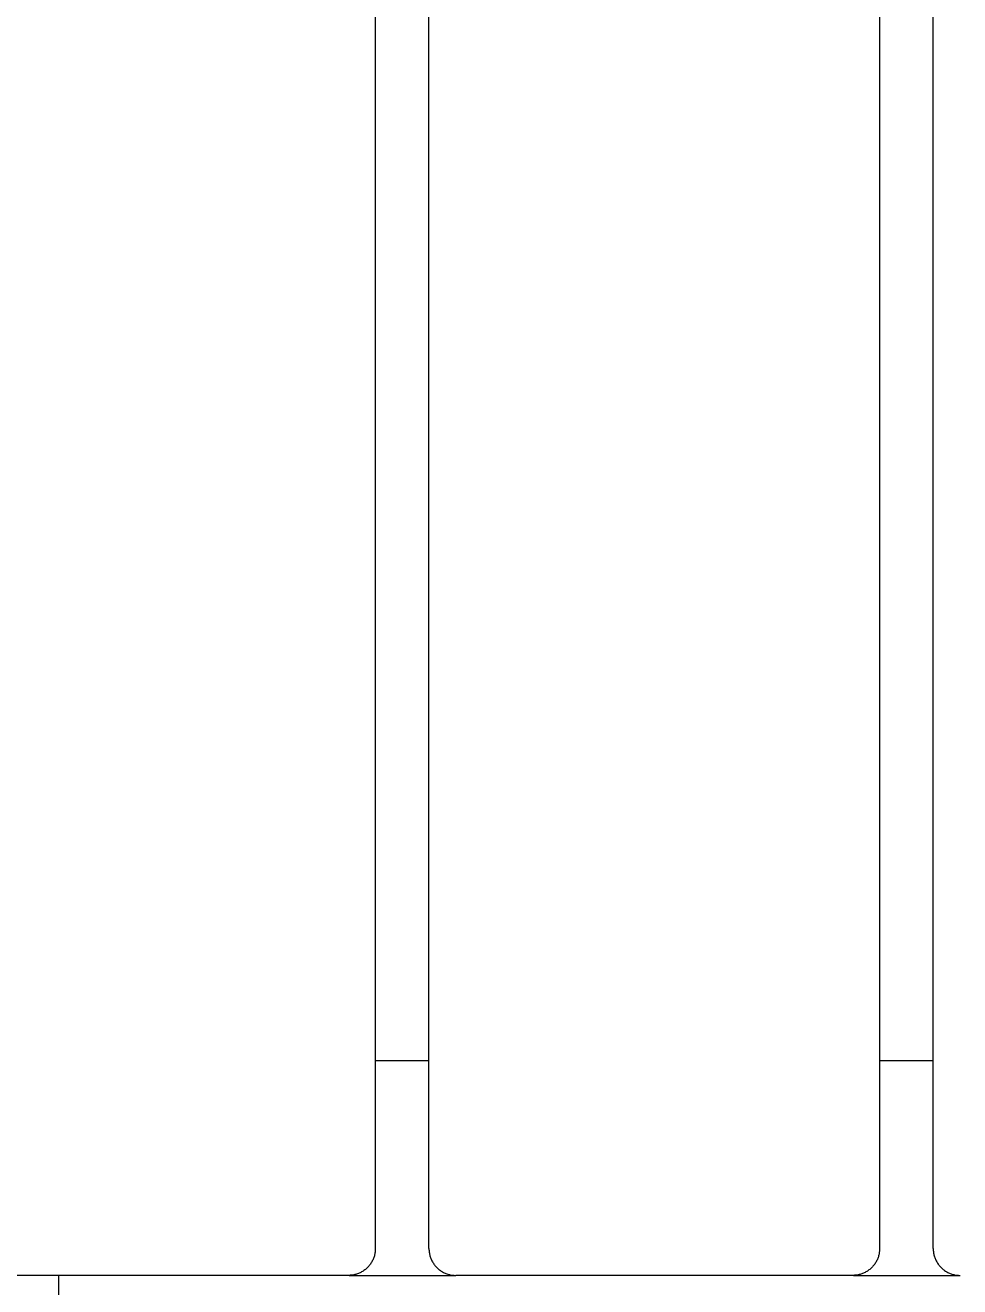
# Model space of a CAD drawing. Header units: millimetres. Extents: x -402 to 3954, y -41 to 3282.
# Drawn here: x 25.4 to 199.6, y 1250.8 to 1485.9 of the extents above; entities that cross this region are included whole.
import ezdxf

# ---------------------------------------------------------------- set-up
doc = ezdxf.new("R2010")
doc.units = ezdxf.units.MM
for name, color, linetype, lineweight in [('ZANO_O', 10, 'Continuous', 0), ('ZANO_R', 7, 'Continuous', 0), ('ZANO_W', 1, 'Continuous', 0)]:
    doc.layers.add(name, color=color, linetype=linetype, lineweight=lineweight)
doc.styles.add('Arial', font='arial.ttf')
doc.styles.get("Standard").update_dxf_attribs({"font": 'ARIALUNI.TTF'})
doc.dimstyles.new('pl i ang', dxfattribs={"dimtxt": 50, "dimasz": 50, "dimexe": 1.25, "dimexo": 0.625, "dimgap": 10, "dimtad": 1, "dimtoh": 1, "dimtxsty": 'Standard', "dimcen": 2.5, "dimclrd": 1, "dimclre": 1, "dimclrt": 1, "dimadec": 0, "dimazin": 0, "dimtfac": 1, "dimtmove": 0, "dimatfit": 3, "dimfxl": 1, "dimarcsym": 1})

# ---------------------------------------------------------------- blocks, each defined once
blk = doc.blocks.new('*D412')
at = {"layer": 'ZANO_W', "color": 1, "lineweight": -2}
for p, q in [((-143.37, 1252.91), (-143.37, 1074.44)), ((1744.62, 1252.39), (1744.62, 1074.44)), ((-103.37, 1084.44), (1704.62, 1084.44))]:
    blk.add_line(p, q, dxfattribs=at)
at = {"layer": 'ZANO_W', "color": 1}
for points in [[(-103.37, 1091.1), (-103.37, 1077.77), (-143.37, 1084.44)], [(1704.62, 1077.77), (1704.62, 1091.1), (1744.62, 1084.44)]]:
    blk.add_solid(points, dxfattribs=at)
at = {"layer": 'ZANO_W', "color": 1, "insert": (800.62, 1114.86), "char_height": 40, "attachment_point": 5, "style": 'Arial'}
blk.add_mtext('1888', dxfattribs=at)
blk = doc.blocks.new('*D426')
at = {"layer": 'ZANO_O', "color": 1, "lineweight": -2}
for p, q in [((-97.37, 1242.91), (-97.37, 1146.45)), ((1698.63, 1242.91), (1698.63, 1146.45)), ((-57.37, 1156.45), (1658.63, 1156.45))]:
    blk.add_line(p, q, dxfattribs=at)
at = {"layer": 'ZANO_O', "color": 1}
for points in [[(-57.37, 1163.12), (-57.37, 1149.78), (-97.37, 1156.45)], [(1658.63, 1149.78), (1658.63, 1163.12), (1698.63, 1156.45)]]:
    blk.add_solid(points, dxfattribs=at)
at = {"layer": 'ZANO_O', "color": 1, "insert": (800.63, 1186.87), "char_height": 40, "attachment_point": 5, "style": 'Arial'}
blk.add_mtext('1796', dxfattribs=at)

msp = doc.modelspace()

# ---------------------------------------------------------------- linework, layer by layer
at = {"layer": 'ZANO_R'}
for p, q in [((90.63, 1697.91), (90.63, 1257.91)), ((100.63, 1257.91), (100.63, 1697.91)), ((184.63, 1697.91), (184.63, 1257.91)), ((194.63, 1257.91), (194.63, 1697.91)), ((100.63, 1292.91), (90.63, 1292.91)), ((194.63, 1292.91), (184.63, 1292.91)), ((90.63, 1257.91), (90.63, 1257.73)), ((100.63, 1257.91), (100.63, 1257.73)), ((184.63, 1257.91), (184.63, 1257.73)), ((194.63, 1257.91), (194.63, 1257.73)), ((90.07, 1255.6), (89.99, 1255.45)), ((90.15, 1255.76), (90.07, 1255.6)), ((90.22, 1255.91), (90.15, 1255.76)), ((90.28, 1256.07), (90.22, 1255.91)), ((90.34, 1256.23), (90.28, 1256.07)), ((90.4, 1256.39), (90.34, 1256.23)), ((90.45, 1256.56), (90.4, 1256.39)), ((90.49, 1256.72), (90.45, 1256.56)), ((90.53, 1256.89), (90.49, 1256.72)), ((90.56, 1257.06), (90.53, 1256.89)), ((90.58, 1257.22), (90.56, 1257.06)), ((90.61, 1257.39), (90.58, 1257.22)), ((90.62, 1257.56), (90.61, 1257.39)), ((90.63, 1257.73), (90.62, 1257.56)), ((100.63, 1257.73), (100.64, 1257.56)), ((100.64, 1257.56), (100.66, 1257.39)), ((100.66, 1257.39), (100.68, 1257.22)), ((100.68, 1257.22), (100.7, 1257.06)), ((100.7, 1257.06), (100.74, 1256.89)), ((100.74, 1256.89), (100.77, 1256.72)), ((100.77, 1256.72), (100.82, 1256.56)), ((100.82, 1256.56), (100.87, 1256.39)), ((100.87, 1256.39), (100.92, 1256.23)), ((100.92, 1256.23), (100.98, 1256.07)), ((100.98, 1256.07), (101.05, 1255.91)), ((101.05, 1255.91), (101.12, 1255.76)), ((101.12, 1255.76), (101.19, 1255.6)), ((101.19, 1255.6), (101.27, 1255.45)), ((184.07, 1255.6), (183.99, 1255.45)), ((184.15, 1255.76), (184.07, 1255.6)), ((184.22, 1255.91), (184.15, 1255.76)), ((184.28, 1256.07), (184.22, 1255.91)), ((184.34, 1256.23), (184.28, 1256.07)), ((184.4, 1256.39), (184.34, 1256.23)), ((184.45, 1256.56), (184.4, 1256.39)), ((184.49, 1256.72), (184.45, 1256.56)), ((184.53, 1256.89), (184.49, 1256.72)), ((184.56, 1257.06), (184.53, 1256.89)), ((184.58, 1257.22), (184.56, 1257.06)), ((184.61, 1257.39), (184.58, 1257.22)), ((184.62, 1257.56), (184.61, 1257.39)), ((184.63, 1257.73), (184.62, 1257.56)), ((194.63, 1257.73), (194.64, 1257.56)), ((194.64, 1257.56), (194.66, 1257.39)), ((194.66, 1257.39), (194.68, 1257.22)), ((194.68, 1257.22), (194.7, 1257.06)), ((194.7, 1257.06), (194.74, 1256.89)), ((194.74, 1256.89), (194.77, 1256.72)), ((194.77, 1256.72), (194.82, 1256.56)), ((194.82, 1256.56), (194.87, 1256.39)), ((194.87, 1256.39), (194.92, 1256.23)), ((194.92, 1256.23), (194.98, 1256.07)), ((194.98, 1256.07), (195.05, 1255.91)), ((195.05, 1255.91), (195.12, 1255.76)), ((195.12, 1255.76), (195.19, 1255.6)), ((195.19, 1255.6), (195.27, 1255.45)), ((87.31, 1253.19), (87.14, 1253.14)), ((87.47, 1253.25), (87.31, 1253.19)), ((87.62, 1253.32), (87.47, 1253.25)), ((87.78, 1253.39), (87.62, 1253.32)), ((87.93, 1253.47), (87.78, 1253.39)), ((88.08, 1253.55), (87.93, 1253.47)), ((88.23, 1253.63), (88.08, 1253.55)), ((88.37, 1253.72), (88.23, 1253.63)), ((88.51, 1253.82), (88.37, 1253.72)), ((88.65, 1253.92), (88.51, 1253.82)), ((88.79, 1254.03), (88.65, 1253.92)), ((88.92, 1254.14), (88.79, 1254.03)), ((89.04, 1254.25), (88.92, 1254.14)), ((89.17, 1254.37), (89.04, 1254.25)), ((89.29, 1254.49), (89.17, 1254.37)), ((89.4, 1254.62), (89.29, 1254.49)), ((89.51, 1254.75), (89.4, 1254.62)), ((89.62, 1254.88), (89.51, 1254.75)), ((89.72, 1255.02), (89.62, 1254.88)), ((89.81, 1255.16), (89.72, 1255.02)), ((89.9, 1255.31), (89.81, 1255.16)), ((89.99, 1255.45), (89.9, 1255.31)), ((101.27, 1255.45), (101.36, 1255.31)), ((101.36, 1255.31), (101.45, 1255.16)), ((101.45, 1255.16), (101.55, 1255.02)), ((101.55, 1255.02), (101.65, 1254.88)), ((101.65, 1254.88), (101.75, 1254.75)), ((101.75, 1254.75), (101.86, 1254.62)), ((101.86, 1254.62), (101.98, 1254.49)), ((101.98, 1254.49), (102.1, 1254.37)), ((102.1, 1254.37), (102.22, 1254.25)), ((102.22, 1254.25), (102.35, 1254.14)), ((102.35, 1254.14), (102.48, 1254.03)), ((102.48, 1254.03), (102.61, 1253.92)), ((102.61, 1253.92), (102.75, 1253.82)), ((102.75, 1253.82), (102.89, 1253.72)), ((102.89, 1253.72), (103.03, 1253.63)), ((103.03, 1253.63), (103.18, 1253.55)), ((103.18, 1253.55), (103.33, 1253.47)), ((103.33, 1253.47), (103.48, 1253.39)), ((103.48, 1253.39), (103.64, 1253.32)), ((103.64, 1253.32), (103.8, 1253.25)), ((103.8, 1253.25), (103.96, 1253.19)), ((103.96, 1253.19), (104.12, 1253.14)), ((181.31, 1253.19), (181.14, 1253.14)), ((181.47, 1253.25), (181.31, 1253.19)), ((181.62, 1253.32), (181.47, 1253.25)), ((181.78, 1253.39), (181.62, 1253.32)), ((181.93, 1253.47), (181.78, 1253.39)), ((182.08, 1253.55), (181.93, 1253.47)), ((182.23, 1253.63), (182.08, 1253.55)), ((182.37, 1253.72), (182.23, 1253.63)), ((182.51, 1253.82), (182.37, 1253.72)), ((182.65, 1253.92), (182.51, 1253.82)), ((182.79, 1254.03), (182.65, 1253.92)), ((182.92, 1254.14), (182.79, 1254.03)), ((183.04, 1254.25), (182.92, 1254.14)), ((183.17, 1254.37), (183.04, 1254.25)), ((183.29, 1254.49), (183.17, 1254.37)), ((183.4, 1254.62), (183.29, 1254.49)), ((183.51, 1254.75), (183.4, 1254.62)), ((183.62, 1254.88), (183.51, 1254.75)), ((183.72, 1255.02), (183.62, 1254.88)), ((183.81, 1255.16), (183.72, 1255.02)), ((183.9, 1255.31), (183.81, 1255.16)), ((183.99, 1255.45), (183.9, 1255.31)), ((195.27, 1255.45), (195.36, 1255.31)), ((195.36, 1255.31), (195.45, 1255.16)), ((195.45, 1255.16), (195.55, 1255.02)), ((195.55, 1255.02), (195.65, 1254.88)), ((195.65, 1254.88), (195.75, 1254.75)), ((195.75, 1254.75), (195.86, 1254.62)), ((195.86, 1254.62), (195.98, 1254.49)), ((195.98, 1254.49), (196.1, 1254.37)), ((196.1, 1254.37), (196.22, 1254.25)), ((196.22, 1254.25), (196.35, 1254.14)), ((196.35, 1254.14), (196.48, 1254.03)), ((196.48, 1254.03), (196.61, 1253.92)), ((196.61, 1253.92), (196.75, 1253.82)), ((196.75, 1253.82), (196.89, 1253.72)), ((196.89, 1253.72), (197.03, 1253.63)), ((197.03, 1253.63), (197.18, 1253.55)), ((197.18, 1253.55), (197.33, 1253.47)), ((197.33, 1253.47), (197.48, 1253.39)), ((197.48, 1253.39), (197.64, 1253.32)), ((197.64, 1253.32), (197.8, 1253.25)), ((197.8, 1253.25), (197.96, 1253.19)), ((197.96, 1253.19), (198.12, 1253.14)), ((85.63, 1252.91), (11.63, 1252.91)), ((31.63, 1248.67), (31.63, 1252.91)), ((85.8, 1252.91), (85.63, 1252.91)), ((85.74, 1252.91), (105.52, 1252.91)), ((85.97, 1252.92), (85.8, 1252.91)), ((86.14, 1252.93), (85.97, 1252.92)), ((86.31, 1252.95), (86.14, 1252.93)), ((86.48, 1252.98), (86.31, 1252.95)), ((86.65, 1253.01), (86.48, 1252.98)), ((86.82, 1253.05), (86.65, 1253.01)), ((86.98, 1253.09), (86.82, 1253.05)), ((87.14, 1253.14), (86.98, 1253.09)), ((104.12, 1253.14), (104.28, 1253.09)), ((104.28, 1253.09), (104.45, 1253.05)), ((104.45, 1253.05), (104.61, 1253.01)), ((104.61, 1253.01), (104.78, 1252.98)), ((104.78, 1252.98), (104.95, 1252.95)), ((104.95, 1252.95), (105.12, 1252.93)), ((105.12, 1252.93), (105.29, 1252.92)), ((105.29, 1252.92), (105.46, 1252.91)), ((105.46, 1252.91), (105.63, 1252.91)), ((179.63, 1252.91), (105.63, 1252.91)), ((179.8, 1252.91), (179.63, 1252.91)), ((179.74, 1252.91), (199.52, 1252.91)), ((179.97, 1252.92), (179.8, 1252.91)), ((180.14, 1252.93), (179.97, 1252.92)), ((180.31, 1252.95), (180.14, 1252.93)), ((180.48, 1252.98), (180.31, 1252.95)), ((180.65, 1253.01), (180.48, 1252.98)), ((180.82, 1253.05), (180.65, 1253.01)), ((180.98, 1253.09), (180.82, 1253.05)), ((181.14, 1253.14), (180.98, 1253.09)), ((198.12, 1253.14), (198.28, 1253.09)), ((198.28, 1253.09), (198.45, 1253.05)), ((198.45, 1253.05), (198.61, 1253.01)), ((198.61, 1253.01), (198.78, 1252.98)), ((198.78, 1252.98), (198.95, 1252.95)), ((198.95, 1252.95), (199.12, 1252.93)), ((199.12, 1252.93), (199.29, 1252.92)), ((199.29, 1252.92), (199.46, 1252.91)), ((199.46, 1252.91), (199.63, 1252.91))]:
    msp.add_line(p, q, dxfattribs=at)

# ---------------------------------------------------------------- dimensions: what is measured, and where the dimension line sits
at = {"layer": 'ZANO_O'}
dim = msp.add_linear_dim(base=(1698.63, 1156.45), p1=(-97.37, 1252.91), p2=(1698.63, 1252.91), dimstyle='pl i ang', override={"dimtxt": 40, "dimasz": 40, "dimexe": 10, "dimexo": 10, "dimtoh": 0, "dimdec": 0, "dimtxsty": 'Arial', "dimtdec": 0, "dimtmove": 1}, dxfattribs=at)
dim.commit()
dim.dimension.update_dxf_attribs({"geometry": '*D426', "text_midpoint": (800.63, 1186.87)})
at = {"layer": 'ZANO_W'}
dim = msp.add_linear_dim(base=(1744.62, 1084.44), p1=(-143.37, 1262.91), p2=(1744.62, 1262.39), dimstyle='pl i ang', override={"dimtxt": 40, "dimasz": 40, "dimexe": 10, "dimexo": 10, "dimtoh": 0, "dimdec": 0, "dimtxsty": 'Arial', "dimtdec": 0, "dimtmove": 1}, dxfattribs=at)
dim.commit()
dim.dimension.update_dxf_attribs({"geometry": '*D412', "text_midpoint": (800.62, 1114.86)})

doc.saveas('drawing.dxf')
